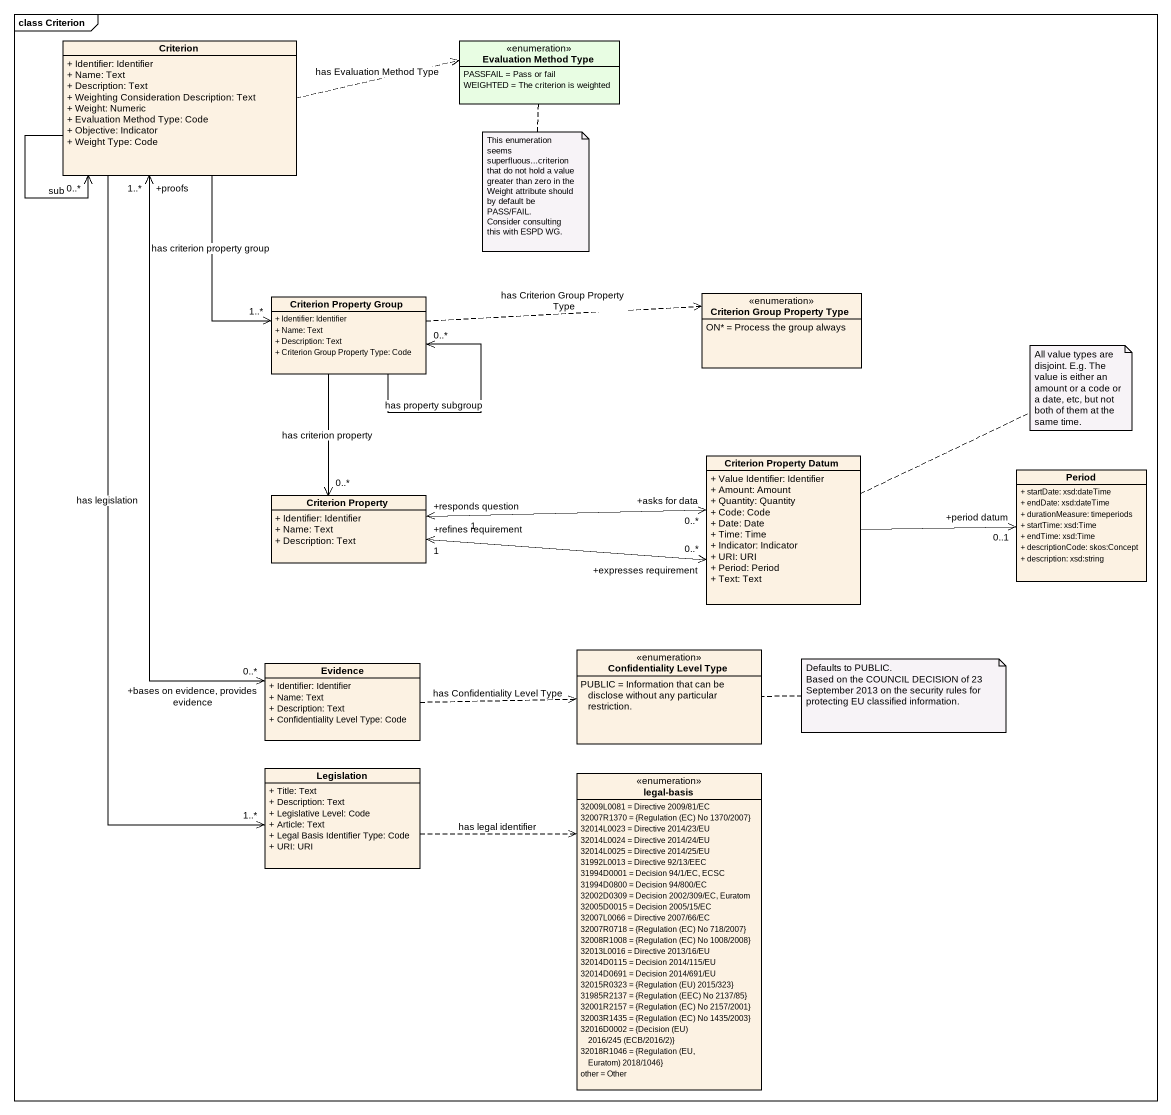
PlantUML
@startuml
mainframe class Criterion
hide circle
hide empty members
skinparam classAttributeIconSize 0
class Criterion #FCF2E3 {
  + Identifier: Identifier
  + Name: Text
  + Description: Text
  + Weighting Consideration Description: Text
  + Weight: Numeric
  + Evaluation Method Type: Code
  + Objective: Indicator
  + Weight Type: Code
}
enum "Evaluation Method Type" as Evaluation_Method_Type #E8FDE3 {
  PASSFAIL = Pass or fail
  WEIGHTED = The criterion is weighted
}
class "Criterion Property Group" as Criterion_Property_Group #FCF2E3 {
  + Identifier: Identifier
  + Name: Text
  + Description: Text
  + Criterion Group Property Type: Code
}
enum "Criterion Group Property Type" as Criterion_Group_Property {
  ON* = Process the group always
}
class "Criterion Property Datum" as Criterion_Property_Datum #FCF2E3 {
  + Value Identifier: Identifier
  + Amount: Amount
  + Quantity: Quantity
  + Code: Code
  + Date: Date
  + Time: Time
  + Indicator: Indicator
  + URI: URI
  + Period: Period
  + Text: Text
}
class "Criterion Property" as Criterion_Property #FCF2E3 {
  + Identifier: Identifier
  + Name: Text
  + Description: Text
}
class Period {
  + startDate: xsd:dateTime
  + endDate: xsd:dateTime
  + durationMeasure: timeperiods
  + startTime: xsd:Time
  + endTime: xsd:Time
  + descriptionCode: skos:Concept
  + description: xsd:string
}
enum "Confidentiality Level Type" as Confidentiality_Level_Type {
  PUBLIC = Information that can be disclose without any particular restriction.
}
class Evidence #FCF2E3 {
  + Identifier: Identifier
  + Name: Text
  + Description: Text
  + Confidentiality Level Type: Code
}
class Legislation #FCF2E3 {
  + Title: Text
  + Description: Text
  + Legislative Level: Code
  + Article: Text
  + Legal Basis Identifier Type: Code
  + URI: URI
}
enum "legal-basis" as legal_basis {
  32009L0081 = Directive 2009/81/EC
  {field} 32007R1370 = {Regulation (EC) No 1370/2007}
  32014L0023 = Directive 2014/23/EU
  32014L0024 = Directive 2014/24/EU
  32014L0025 = Directive 2014/25/EU
  31992L0013 = Directive 92/13/EEC
  31994D0001 = Decision 94/1/EC, ECSC
  31994D0800 = Decision 94/800/EC
  32002D0309 = Decision 2002/309/EC, Euratom
  32005D0015 = Decision 2005/15/EC
  32007L0066 = Directive 2007/66/EC
  {field} 32007R0718 = {Regulation (EC) No 718/2007}
  {field} 32008R1008 = {Regulation (EC) No 1008/2008}
  32013L0016 = Directive 2013/16/EU
  32014D0115 = Decision 2014/115/EU
  32014D0691 = Decision 2014/691/EU
  {field} 32015R0323 = {Regulation (EU) 2015/323}
  {field} 31985R2137 = {Regulation (EEC) No 2137/85}
  {field} 32001R2157 = {Regulation (EC) No 2157/2001}
  {field} 32003R1435 = {Regulation (EC) No 1435/2003}
  {field} 32016D0002 = {Decision (EU) 2016/245 (ECB/2016/2)}
  {field} 32018R1046 = {Regulation (EU, Euratom) 2018/1046}
  other = Other
}
Criterion --> "0..*" Criterion : sub
Criterion .right.> Evaluation_Method_Type : has Evaluation Method Type
Criterion --> "1..*" Criterion_Property_Group : has criterion property group
Criterion "+proofs\n1..*" <--> "+bases on evidence, provides evidence\n0..*" Evidence
Criterion --> "1..*" Legislation : has legislation
Criterion_Property_Group --> "0..*" Criterion_Property_Group : has property subgroup
Criterion_Property_Group .right.> Criterion_Group_Property : has Criterion Group Property Type
Criterion_Property_Group --> "0..*" Criterion_Property : has criterion property
Criterion_Property_Datum -right-> "+period datum\n0..1" Period
Criterion_Property "+refines requirement\n1" <-right-> "+expresses requirement\n0..*" Criterion_Property_Datum
Criterion_Property "+responds question\n1" <-right-> "+asks for data\n0..*" Criterion_Property_Datum
Evidence .right.> Confidentiality_Level_Type : has Confidentiality Level Type
Legislation .right.> legal_basis : has legal identifier
note bottom of Evaluation_Method_Type
  This enumeration seems superfluous...criterion that do not hold a value greater than zero in the Weight attribute should by default be PASS/FAIL.
  Consider consulting this with ESPD WG.
end note
note right of Criterion_Property_Datum : All value types are disjoint. E.g. The value is either an amount or a code or a date, etc, but not both of them at the same time.
note right of Confidentiality_Level_Type
  Defaults to PUBLIC.
  Based on the COUNCIL DECISION of 23 September 2013 on the security rules for protecting EU classified information.
end note
@enduml
